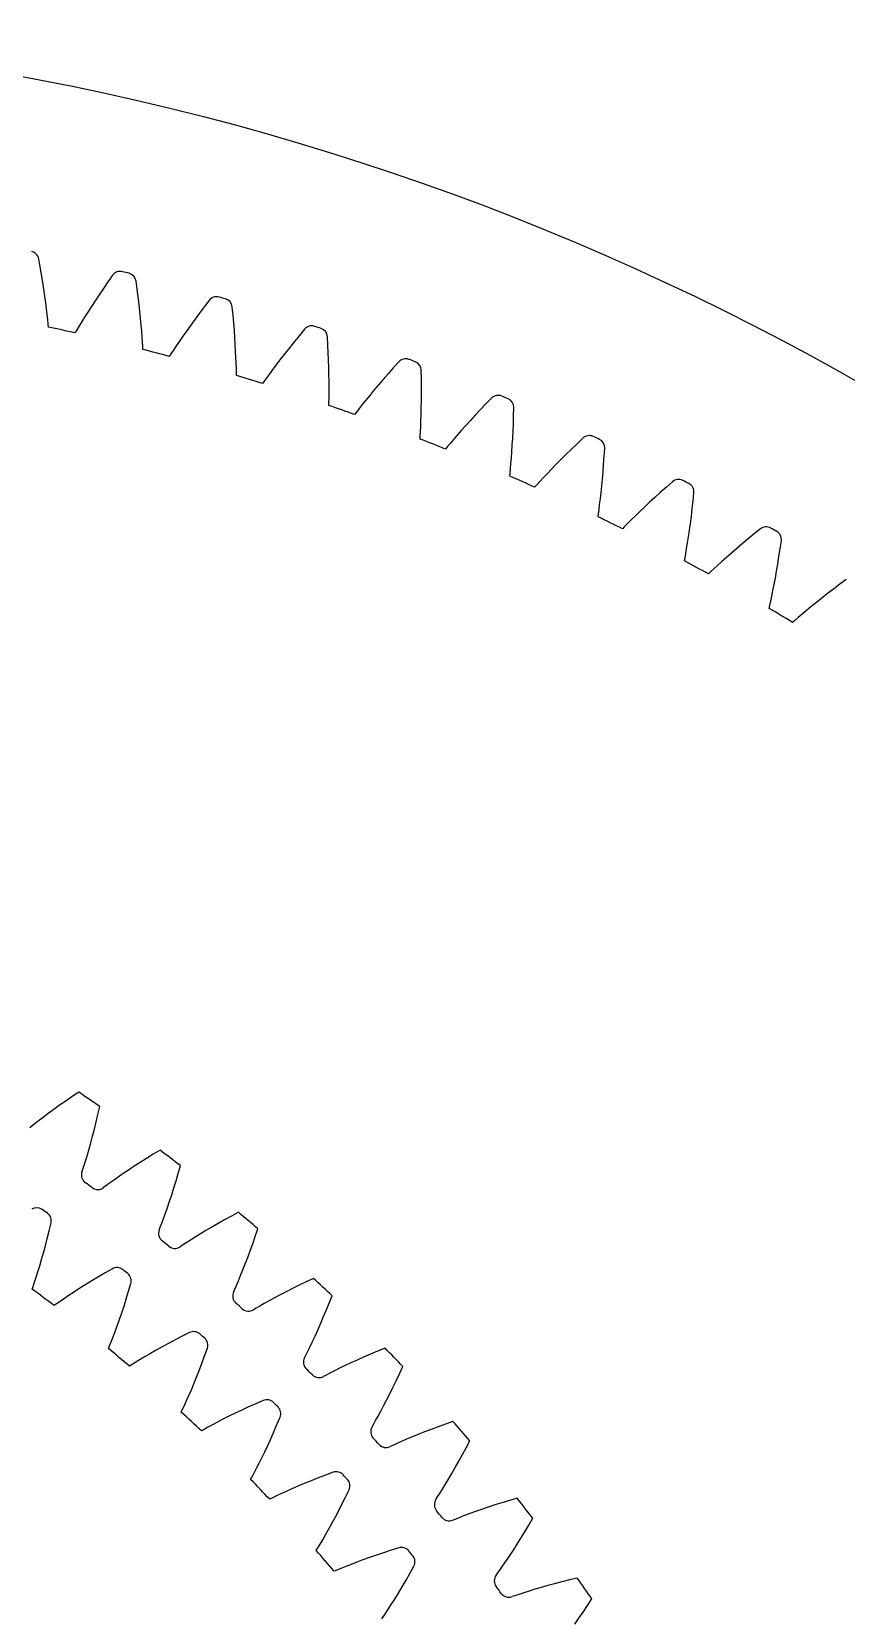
# Model space of a CAD drawing. Header units: millimetres. Extents: x -128 to 128, y -128 to 128.
# Drawn here: x 23.9 to 63, y 52.5 to 128.5 of the extents above; entities that cross this region are included whole.
import ezdxf

# ---------------------------------------------------------------- set-up
doc = ezdxf.new("R2010")
doc.units = ezdxf.units.MM

msp = doc.modelspace()

# ---------------------------------------------------------------- linework, layer by layer
at = {"layer": 'fixed_ring'}
for p, q in [((24.355313, 117.231626), (24.288382, 117.613891)), ((24.417879, 116.861005), (24.355313, 117.231626)), ((24.47515, 116.503083), (24.417879, 116.861005)), ((24.527252, 116.158872), (24.47515, 116.503083)), ((27.599535, 116.510519), (27.385858, 116.2013)), ((27.822099, 116.828437), (27.599535, 116.510519)), ((28.996778, 116.17066), (28.945098, 116.555284)), ((24.574308, 115.829628), (24.527252, 116.158872)), ((24.61643, 115.516959), (24.574308, 115.829628)), ((24.653708, 115.22302), (24.61643, 115.516959)), ((26.989347, 115.611612), (26.807248, 115.333303)), ((27.182357, 115.90134), (26.989347, 115.611612)), ((27.385858, 116.2013), (27.182357, 115.90134)), ((29.044561, 115.797844), (28.996778, 116.17066)), ((29.087556, 115.437928), (29.044561, 115.797844)), ((32.444794, 115.629963), (32.209767, 115.321144)), ((24.686177, 114.950879), (24.653708, 115.22302)), ((24.713753, 114.705358), (24.686177, 114.950879)), ((26.478353, 114.817448), (26.333657, 114.584687)), ((26.636639, 115.067919), (26.478353, 114.817448)), ((26.807248, 115.333303), (26.636639, 115.067919)), ((29.125932, 115.091919), (29.087556, 115.437928)), ((29.159862, 114.761064), (29.125932, 115.091919)), ((29.18952, 114.446968), (29.159862, 114.761064)), ((31.983965, 115.020664), (31.7687, 114.729033)), ((32.209767, 115.321144), (31.983965, 115.020664)), ((33.592394, 114.926004), (33.556046, 115.312379)), ((33.625317, 114.551584), (33.592394, 114.926004)), ((24.736008, 114.495513), (24.713753, 114.705358)), ((24.750507, 114.352142), (24.736008, 114.495513)), ((26.095616, 114.193307), (26.021748, 114.069578)), ((26.20467, 114.373966), (26.095616, 114.193307)), ((26.333657, 114.584687), (26.20467, 114.373966)), ((29.215082, 114.151779), (29.18952, 114.446968)), ((29.236706, 113.878562), (29.215082, 114.151779)), ((31.371304, 114.176358), (31.190279, 113.917966)), ((31.564324, 114.447207), (31.371304, 114.176358)), ((31.7687, 114.729033), (31.564324, 114.447207)), ((33.653969, 114.190243), (33.625317, 114.551584)), ((33.678559, 113.842981), (33.653969, 114.190243)), ((37.016187, 114.248653), (36.769069, 113.949423)), ((29.254499, 113.632139), (29.236706, 113.878562)), ((29.268394, 113.421575), (29.254499, 113.632139)), ((29.277182, 113.277741), (29.268394, 113.421575)), ((30.731063, 113.241735), (30.614913, 113.065555)), ((30.868325, 113.447162), (30.731063, 113.241735)), ((31.022161, 113.673986), (30.868325, 113.447162)), ((31.190279, 113.917966), (31.022161, 113.673986)), ((33.699308, 113.511039), (33.678559, 113.842981)), ((33.716456, 113.196012), (33.699308, 113.511039)), ((36.30481, 113.375315), (36.089391, 113.101837)), ((36.531499, 113.658158), (36.30481, 113.375315)), ((36.769069, 113.949423), (36.531499, 113.658158)), ((38.134893, 113.499627), (38.113935, 113.887141)), ((38.152904, 113.124193), (38.134893, 113.499627)), ((30.614913, 113.065555), (30.536184, 112.94486)), ((33.730262, 112.90004), (33.716456, 113.196012)), ((33.741007, 112.62618), (33.730262, 112.90004)), ((33.748989, 112.379244), (33.741007, 112.62618)), ((35.694601, 112.587885), (35.516916, 112.350782)), ((35.885756, 112.838876), (35.694601, 112.587885)), ((36.089391, 113.101837), (35.885756, 112.838876)), ((38.167169, 112.761999), (38.152904, 113.124193)), ((38.177933, 112.414034), (38.167169, 112.761999)), ((41.529051, 112.686694), (41.270231, 112.397524)), ((33.754501, 112.168294), (33.748989, 112.379244)), ((33.757563, 112.024225), (33.754501, 112.168294)), ((35.085801, 111.759023), (35.002336, 111.641554)), ((35.208864, 111.930446), (35.085801, 111.759023)), ((35.354185, 112.130253), (35.208864, 111.930446)), ((35.516916, 112.350782), (35.354185, 112.130253)), ((38.185468, 112.08153), (38.177933, 112.414034)), ((38.190078, 111.76607), (38.185468, 112.08153)), ((38.192107, 111.469783), (38.190078, 111.76607)), ((40.783515, 111.842327), (40.557394, 111.57763)), ((41.02127, 112.115934), (40.783515, 111.842327)), ((41.270231, 112.397524), (41.02127, 112.115934)), ((42.617093, 111.893783), (42.611558, 112.281824)), ((42.620164, 111.517931), (42.617093, 111.893783)), ((38.187235, 110.737652), (38.190114, 110.948655)), ((38.190114, 110.948655), (38.191955, 111.195713)), ((38.191955, 111.195713), (38.192107, 111.469783)), ((40.142483, 111.07978), (39.955512, 110.849929)), ((40.343465, 111.322972), (40.142483, 111.07978)), ((40.557394, 111.57763), (40.343465, 111.322972)), ((42.616939, 110.807338), (42.620018, 111.155456)), ((42.620018, 111.155456), (42.620164, 111.517931)), ((45.976248, 110.946553), (45.706137, 110.667902)), ((38.184567, 110.593575), (38.187235, 110.737652)), ((39.501211, 110.275776), (39.413142, 110.161719)), ((39.630992, 110.442172), (39.501211, 110.275776)), ((39.784142, 110.636043), (39.630992, 110.442172)), ((39.955512, 110.849929), (39.784142, 110.636043)), ((42.603314, 110.159403), (42.61125, 110.474797)), ((42.61125, 110.474797), (42.616939, 110.807338)), ((45.446177, 110.396432), (45.197732, 110.132494)), ((45.706137, 110.667902), (45.446177, 110.396432)), ((47.031907, 110.111013), (47.041803, 110.498967)), ((42.570852, 109.342633), (42.582515, 109.589422)), ((42.582515, 109.589422), (42.593562, 109.86327)), ((42.593562, 109.86327), (42.603314, 110.159403)), ((44.737383, 109.631045), (44.526891, 109.396035)), ((44.961267, 109.876996), (44.737383, 109.631045)), ((45.197732, 110.132494), (44.961267, 109.876996)), ((47.005476, 109.373153), (47.020033, 109.735335)), ((47.020033, 109.735335), (47.031907, 110.111013)), ((42.551194, 108.988054), (42.559588, 109.131911)), ((42.559588, 109.131911), (42.570852, 109.342633)), ((43.990456, 108.779266), (43.854162, 108.618162)), ((44.151192, 108.966895), (43.990456, 108.779266)), ((44.33093, 109.173799), (44.151192, 108.966895)), ((44.526891, 109.396035), (44.33093, 109.173799)), ((46.949186, 108.378552), (46.969654, 108.69338)), ((46.969654, 108.69338), (46.98856, 109.025432)), ((46.98856, 109.025432), (47.005476, 109.373153)), ((50.069771, 108.763291), (49.799224, 108.502371)), ((50.350747, 109.030983), (50.069771, 108.763291)), ((43.854162, 108.618162), (43.761628, 108.507695)), ((46.905742, 107.809848), (46.927668, 108.08304)), ((46.927668, 108.08304), (46.949186, 108.378552)), ((49.294046, 108.002623), (49.060561, 107.765768)), ((49.540483, 108.248519), (49.294046, 108.002623)), ((49.799224, 108.502371), (49.540483, 108.248519)), ((51.345553, 107.779225), (51.372354, 108.154134)), ((51.372354, 108.154134), (51.397665, 108.541388)), ((46.850538, 107.210201), (46.864644, 107.35361)), ((46.864644, 107.35361), (46.884278, 107.563717)), ((46.884278, 107.563717), (46.905742, 107.809848)), ((48.636251, 107.325042), (48.44843, 107.125448)), ((48.840893, 107.539312), (48.636251, 107.325042)), ((49.060561, 107.765768), (48.840893, 107.539312)), ((51.285882, 107.071135), (51.316609, 107.417908)), ((51.316609, 107.417908), (51.345553, 107.779225)), ((48.13777, 106.788799), (48.040918, 106.682099)), ((48.280361, 106.944357), (48.13777, 106.788799)), ((48.44843, 107.125448), (48.280361, 106.944357)), ((51.187572, 106.131909), (51.220821, 106.426331)), ((51.220821, 106.426331), (51.25379, 106.740097)), ((51.25379, 106.740097), (51.285882, 107.071135)), ((54.073529, 106.436745), (53.8049, 106.19338)), ((54.354235, 106.686703), (54.073529, 106.436745)), ((54.645632, 106.943012), (54.354235, 106.686703)), ((55.63157, 106.026241), (55.672258, 106.412183)), ((51.123569, 105.614722), (51.154802, 105.859804)), ((51.154802, 105.859804), (51.187572, 106.131909)), ((53.306165, 105.730091), (53.077668, 105.512548)), ((53.548882, 105.957477), (53.306165, 105.730091)), ((53.8049, 106.19338), (53.548882, 105.957477)), ((55.546599, 105.292814), (55.589886, 105.652694)), ((55.589886, 105.652694), (55.63157, 106.026241)), ((51.075802, 105.262826), (51.095598, 105.405561)), ((51.095598, 105.405561), (51.123569, 105.614722)), ((52.493925, 104.940348), (52.345263, 104.790582)), ((52.669061, 105.114614), (52.493925, 104.940348)), ((52.864669, 105.306583), (52.669061, 105.114614)), ((53.077668, 105.512548), (52.864669, 105.306583)), ((55.456883, 104.618036), (55.50211, 104.947536)), ((55.50211, 104.947536), (55.546599, 105.292814)), ((52.345263, 104.790582), (52.244245, 104.687816)), ((55.366538, 104.012961), (55.411466, 104.305829)), ((55.411466, 104.305829), (55.456883, 104.618036)), ((58.262332, 104.202821), (57.984241, 103.970328)), ((58.552754, 104.441421), (58.262332, 104.202821)), ((58.85411, 104.685943), (58.552754, 104.441421)), ((59.802821, 103.730699), (59.858821, 104.114718)), ((55.24576, 103.290845), (55.282024, 103.498727)), ((55.282024, 103.498727), (55.322976, 103.742375)), ((55.322976, 103.742375), (55.366538, 104.012961)), ((57.467481, 103.527233), (57.230516, 103.318946)), ((57.719047, 103.744789), (57.467481, 103.527233)), ((57.984241, 103.970328), (57.719047, 103.744789)), ((59.688759, 103.00123), (59.746319, 103.359105)), ((59.746319, 103.359105), (59.802821, 103.730699)), ((55.220304, 103.149009), (55.24576, 103.290845)), ((56.469987, 102.626669), (56.364963, 102.528001)), ((56.624486, 102.770406), (56.469987, 102.626669)), ((56.806411, 102.937572), (56.624486, 102.770406)), ((57.009497, 103.121612), (56.806411, 102.937572)), ((57.230516, 103.318946), (57.009497, 103.121612)), ((59.572287, 102.330553), (59.630579, 102.657994)), ((59.630579, 102.657994), (59.688759, 103.00123)), ((59.457958, 101.729548), (59.514494, 102.020398)), ((59.514494, 102.020398), (59.572287, 102.330553)), ((62.658689, 102.030996), (62.359011, 101.80413)), ((62.969528, 102.263344), (62.658689, 102.030996)), ((59.308567, 101.012804), (59.353067, 101.21908)), ((59.353067, 101.21908), (59.403673, 101.460907)), ((59.403673, 101.460907), (59.457958, 101.729548)), ((61.537929, 101.160677), (61.29287, 100.961976)), ((61.797945, 101.36806), (61.537929, 101.160677)), ((62.071896, 101.582877), (61.797945, 101.36806)), ((62.359011, 101.80413), (62.071896, 101.582877)), ((59.277492, 100.872092), (59.308567, 101.012804)), ((60.665512, 100.437963), (60.50542, 100.300482)), ((60.853939, 100.597764), (60.665512, 100.437963)), ((61.064181, 100.773585), (60.853939, 100.597764)), ((61.29287, 100.961976), (61.064181, 100.773585)), ((60.50542, 100.300482), (60.396557, 100.206067))]:
    msp.add_line(p, q, dxfattribs=at)
for centre, radius, start, end in [((23.846221, 117.530266), 0.45, 10.709792, 78.530704), ((28.187201, 116.565378), 0.45, 76.406005, 144.226917), ((0, 0), 120.375, 76.252223, 76.406005), ((28.499962, 116.489303), 0.45, 8.431311, 76.252223), ((32.799149, 115.352596), 0.45, 74.127524, 141.948436), ((0, 0), 120.375, 73.973742, 74.127524), ((33.108638, 115.264148), 0.45, 6.15283, 73.973742), ((0, 0), 117, 77.149488, 77.787221), ((37.359235, 113.957418), 0.45, 71.849043, 139.669955), ((0, 0), 120.375, 71.695261, 71.849043), ((37.664963, 113.856735), 0.45, 3.874349, 71.695261), ((0, 0), 117, 74.871007, 75.50874), ((41.860249, 112.38205), 0.45, 69.570562, 137.391474), ((0, 0), 120.375, 69.41678, 69.570562), ((42.161732, 112.269292), 0.45, 1.595868, 69.41678), ((0, 0), 117, 72.592526, 73.230259), ((46.295073, 110.628983), 0.45, 67.292081, 135.112993), ((0, 0), 120.375, 67.138299, 67.292081), ((0, 0), 117, 70.314045, 70.951778), ((46.591835, 110.504328), 0.45, 359.317387, 67.138299), ((0, 0), 117, 68.035564, 68.673297), ((50.656695, 108.700989), 0.45, 65.0136, 132.834512), ((0, 0), 120.375, 64.859818, 65.0136), ((50.948266, 108.564634), 0.45, 357.038906, 64.859818), ((0, 0), 117, 65.757083, 66.394816), ((54.938218, 106.601116), 0.45, 62.735119, 130.556031), ((0, 0), 120.375, 62.581337, 62.735119), ((55.224138, 106.453277), 0.45, 354.760425, 62.581337), ((0, 0), 117, 63.478602, 64.116335), ((59.132872, 104.332684), 0.45, 60.456638, 128.27755), ((0, 0), 120.375, 60.302856, 60.456638), ((59.412689, 104.173596), 0.45, 352.481944, 60.302856), ((0, 0), 117, 61.200121, 61.837854), ((0, 0), 117, 58.92164, 59.559373)]:
    msp.add_arc(centre, radius, start, end, dxfattribs=at)
at = {"layer": 'outer'}
msp.add_circle((0, 0), 128.494929, dxfattribs=at)
at = {"layer": 'thin_ring_external'}
for p, q in [((26.197865, 77.706396), (25.879166, 77.492156)), ((25.0022, 76.875082), (24.738245, 76.680746)), ((25.28081, 77.075733), (25.0022, 76.875082)), ((25.573326, 77.2817), (25.28081, 77.075733)), ((25.879166, 77.492156), (25.573326, 77.2817)), ((27.120497, 76.642509), (27.204861, 77.017143)), ((24.046424, 76.150125), (23.856569, 75.998653)), ((24.258651, 76.316352), (24.046424, 76.150125)), ((24.489936, 76.493966), (24.258651, 76.316352)), ((24.738245, 76.680746), (24.489936, 76.493966)), ((26.948877, 75.934001), (27.035006, 76.281232)), ((27.035006, 76.281232), (27.120497, 76.642509)), ((26.692804, 74.986181), (26.777047, 75.285259)), ((26.777047, 75.285259), (26.86267, 75.601657)), ((26.86267, 75.601657), (26.948877, 75.934001)), ((26.532801, 74.448289), (26.610944, 74.706291)), ((26.610944, 74.706291), (26.692804, 74.986181)), ((29.451775, 74.534761), (29.149123, 74.343998)), ((29.767962, 74.729326), (29.451775, 74.534761)), ((30.097184, 74.927013), (29.767962, 74.729326)), ((26.354492, 73.883325), (26.396835, 74.019099)), ((26.396835, 74.019099), (26.460315, 74.216482)), ((26.460315, 74.216482), (26.532801, 74.448289)), ((28.329576, 73.803372), (28.089523, 73.6378)), ((28.587098, 73.97723), (28.329576, 73.803372)), ((28.860632, 74.157835), (28.587098, 73.97723)), ((29.149123, 74.343998), (28.860632, 74.157835)), ((30.860464, 73.460964), (30.96429, 73.817404)), ((30.96429, 73.817404), (31.067673, 74.187242)), ((27.50426, 73.218821), (27.388637, 73.136002)), ((27.671744, 73.341046), (27.50426, 73.218821)), ((27.869086, 73.482626), (27.671744, 73.341046)), ((28.089523, 73.6378), (27.869086, 73.482626)), ((30.653653, 72.791074), (30.756717, 73.118583)), ((30.756717, 73.118583), (30.860464, 73.460964)), ((30.452582, 72.185075), (30.551986, 72.479461)), ((30.551986, 72.479461), (30.653653, 72.791074)), ((30.107619, 71.234366), (30.181095, 71.428251)), ((30.181095, 71.428251), (30.265323, 71.656054)), ((30.265323, 71.656054), (30.356538, 71.90973)), ((30.356538, 71.90973), (30.452582, 72.185075)), ((33.184904, 71.593369), (32.872907, 71.418308)), ((33.510613, 71.771535), (33.184904, 71.593369)), ((33.8495, 71.952155), (33.510613, 71.771535)), ((30.058399, 71.100931), (30.107619, 71.234366)), ((31.77863, 70.767135), (31.550557, 70.62342)), ((32.026824, 70.920235), (31.77863, 70.767135)), ((32.292887, 71.080716), (32.026824, 70.920235)), ((32.575286, 71.247119), (32.292887, 71.080716)), ((32.872907, 71.418308), (32.575286, 71.247119)), ((34.536927, 70.449044), (34.658818, 70.799718)), ((34.658818, 70.799718), (34.78095, 71.163794)), ((31.172737, 70.378586), (31.053037, 70.30178)), ((31.346244, 70.4921), (31.172737, 70.378586)), ((31.550557, 70.62342), (31.346244, 70.4921)), ((34.296181, 69.790588), (34.415833, 70.112407)), ((34.415833, 70.112407), (34.536927, 70.449044)), ((33.954451, 68.925564), (34.064429, 69.195646)), ((34.064429, 69.195646), (34.178735, 69.484572)), ((34.178735, 69.484572), (34.296181, 69.790588)), ((33.671373, 68.263792), (33.754653, 68.453672)), ((33.754653, 68.453672), (33.850402, 68.676877)), ((33.850402, 68.676877), (33.954451, 68.925564)), ((36.762974, 68.465198), (36.442446, 68.306297)), ((37.097356, 68.626501), (36.762974, 68.465198)), ((37.445024, 68.789581), (37.097356, 68.626501)), ((33.615404, 68.133044), (33.671373, 68.263792)), ((35.316347, 67.711847), (35.081233, 67.579965)), ((35.572034, 67.852074), (35.316347, 67.711847)), ((35.845945, 67.998761), (35.572034, 67.852074)), ((36.136472, 68.150527), (35.845945, 67.998761)), ((36.442446, 68.306297), (36.136472, 68.150527)), ((38.194441, 67.597323), (38.335004, 67.954689)), ((34.691405, 67.354742), (34.567939, 67.284148)), ((34.870482, 67.459249), (34.691405, 67.354742)), ((35.081233, 67.579965), (34.870482, 67.459249)), ((37.780751, 66.608026), (37.916679, 66.923316)), ((37.916679, 66.923316), (38.054804, 67.253331)), ((38.054804, 67.253331), (38.194441, 67.597323)), ((37.518923, 66.025694), (37.647833, 66.308407)), ((37.647833, 66.308407), (37.780751, 66.608026)), ((37.171665, 65.300505), (37.278687, 65.51853)), ((37.278687, 65.51853), (37.395298, 65.76158)), ((37.395298, 65.76158), (37.518923, 66.025694)), ((40.874374, 65.447543), (40.518833, 65.302428)), ((37.016226, 64.987405), (37.078799, 65.115125)), ((37.078799, 65.115125), (37.171665, 65.300505)), ((38.955958, 64.606895), (38.693444, 64.479907)), ((39.237002, 64.739405), (38.955958, 64.606895)), ((39.534899, 64.876138), (39.237002, 64.739405)), ((39.848427, 65.016081), (39.534899, 64.876138)), ((40.176651, 65.158409), (39.848427, 65.016081)), ((40.518833, 65.302428), (40.176651, 65.158409)), ((38.051084, 64.155178), (37.924174, 64.09098)), ((38.235263, 64.250404), (38.051084, 64.155178)), ((38.451903, 64.360201), (38.235263, 64.250404)), ((38.693444, 64.479907), (38.451903, 64.360201)), ((41.250122, 63.559629), (41.404917, 63.882161)), ((41.404917, 63.882161), (41.561937, 64.218575)), ((41.561937, 64.218575), (41.720564, 64.568297)), ((40.950229, 62.95925), (41.098272, 63.251692)), ((41.098272, 63.251692), (41.250122, 63.559629)), ((40.541233, 62.189252), (40.670102, 62.426031)), ((40.670102, 62.426031), (40.807052, 62.683488)), ((40.807052, 62.683488), (40.950229, 62.95925)), ((40.251995, 61.672222), (40.321007, 61.79658)), ((40.321007, 61.79658), (40.423218, 61.976976)), ((40.423218, 61.976976), (40.541233, 62.189252)), ((43.081965, 61.556247), (42.761701, 61.432495)), ((43.417029, 61.681629), (43.081965, 61.556247)), ((43.766118, 61.807988), (43.417029, 61.681629)), ((44.128604, 61.93476), (43.766118, 61.807988)), ((41.431809, 60.873937), (41.243008, 60.788239)), ((41.653773, 60.97253), (41.431809, 60.873937)), ((41.901112, 61.079746), (41.653773, 60.97253)), ((42.169767, 61.193164), (41.901112, 61.079746)), ((42.45721, 61.31115), (42.169767, 61.193164)), ((42.761701, 61.432495), (42.45721, 61.31115)), ((44.752518, 60.672288), (44.928796, 61.013454)), ((41.243008, 60.788239), (41.112986, 60.730605)), ((44.240089, 59.730341), (44.407464, 60.030123)), ((44.407464, 60.030123), (44.578526, 60.34433)), ((44.578526, 60.34433), (44.752518, 60.672288)), ((43.920236, 59.177748), (44.077307, 59.445839)), ((44.077307, 59.445839), (44.240089, 59.730341)), ((43.500828, 58.491756), (43.629527, 58.69773)), ((43.629527, 58.69773), (43.770319, 58.92762)), ((43.770319, 58.92762), (43.920236, 59.177748)), ((43.314267, 58.196143), (43.389539, 58.316814)), ((43.389539, 58.316814), (43.500828, 58.491756)), ((45.808458, 57.828581), (45.498169, 57.722943)), ((46.134624, 57.935819), (45.808458, 57.828581)), ((46.475653, 58.043929), (46.134624, 57.935819)), ((46.830738, 58.152299), (46.475653, 58.043929)), ((47.199225, 58.260397), (46.830738, 58.152299)), ((44.258851, 57.262712), (44.126055, 57.211791)), ((44.451781, 57.338657), (44.258851, 57.262712)), ((44.67849, 57.425787), (44.451781, 57.338657)), ((44.930981, 57.520234), (44.67849, 57.425787)), ((45.205077, 57.619787), (44.930981, 57.520234)), ((45.498169, 57.722943), (45.205077, 57.619787)), ((47.757863, 56.967714), (47.95133, 57.299434)), ((47.198005, 56.05316), (47.380469, 56.344005)), ((47.380469, 56.344005), (47.567351, 56.649068)), ((47.567351, 56.649068), (47.757863, 56.967714)), ((46.68786, 55.275473), (46.850354, 55.51762)), ((46.850354, 55.51762), (47.020908, 55.777342)), ((47.020908, 55.777342), (47.198005, 56.05316)), ((46.276389, 54.684907), (46.396465, 54.853939)), ((46.396465, 54.853939), (46.535514, 55.053072)), ((46.535514, 55.053072), (46.68786, 55.275473)), ((46.195054, 54.568236), (46.276389, 54.684907)), ((48.351945, 53.984142), (48.053968, 53.896087)), ((48.667224, 54.073799), (48.351945, 53.984142)), ((48.99844, 54.164243), (48.667224, 54.073799)), ((49.344544, 54.254799), (48.99844, 54.164243)), ((49.704699, 54.344897), (49.344544, 54.254799)), ((50.078225, 54.434038), (49.704699, 54.344897)), ((47.090744, 53.587792), (46.955522, 53.543719)), ((47.287301, 53.653787), (47.090744, 53.587792)), ((47.518163, 53.729228), (47.287301, 53.653787)), ((47.775146, 53.810659), (47.518163, 53.729228)), ((48.053968, 53.896087), (47.775146, 53.810659)), ((50.570129, 53.114517), (50.780282, 53.435926)), ((49.964304, 52.229743), (50.161381, 52.510892)), ((50.161381, 52.510892), (50.363596, 52.806014)), ((50.363596, 52.806014), (50.570129, 53.114517))]:
    msp.add_line(p, q, dxfattribs=at)
for centre, radius, start, end in [((-26.25, 0), 93.75, 55.23686, 55.982652), ((-26.25, 0), 93.75, 52.310031, 53.055823), ((26.779758, 73.736188), 0.45, 160.915022, 234.276982), ((-26.25, 0), 90.375, 54.015701, 54.276982), ((27.115458, 73.493595), 0.45, 234.015701, 307.377661), ((-26.25, 0), 93.75, 49.383201, 50.128994), ((30.475597, 70.932272), 0.45, 157.988193, 231.350153), ((-26.25, 0), 90.375, 51.088872, 51.350153), ((30.798472, 70.672855), 0.45, 231.088872, 304.450832), ((-26.25, 0), 93.75, 46.456372, 47.202165), ((34.023446, 67.943303), 0.45, 155.061363, 228.423323), ((-26.25, 0), 90.375, 48.162042, 48.423323), ((34.332654, 67.667738), 0.45, 228.162042, 301.524003), ((-26.25, 0), 93.75, 43.529543, 44.275335), ((37.414048, 64.777077), 0.45, 152.134534, 225.496494), ((-26.25, 0), 90.375, 45.235213, 45.496494), ((37.708782, 64.486083), 0.45, 225.235213, 298.597173), ((40.638558, 61.441854), 0.45, 149.207705, 222.569665), ((-26.25, 0), 93.75, 40.602714, 41.348506), ((-26.25, 0), 90.375, 42.308384, 42.569665), ((40.918049, 61.136191), 0.45, 222.308384, 295.670344), ((43.688563, 57.946338), 0.45, 146.280875, 219.642836), ((-26.25, 0), 93.75, 37.675884, 38.421677), ((-26.25, 0), 90.375, 39.381555, 39.642836), ((43.952082, 57.626802), 0.45, 219.381555, 292.743515), ((46.556106, 54.299645), 0.45, 143.354046, 216.716006), ((-26.25, 0), 90.375, 36.454725, 36.716006), ((-26.25, 0), 93.75, 34.749055, 35.494847), ((46.802966, 53.967071), 0.45, 216.454725, 289.816686)]:
    msp.add_arc(centre, radius, start, end, dxfattribs=at)
at = {"layer": 'thin_ring_internal'}
for p, q in [((24.78498, 71.062682), (24.87555, 71.442432)), ((24.602781, 70.343632), (24.694261, 70.695916)), ((24.694261, 70.695916), (24.78498, 71.062682)), ((24.420043, 69.686087), (24.511139, 70.006671)), ((24.511139, 70.006671), (24.602781, 70.343632)), ((24.243126, 69.100038), (24.330347, 69.383255)), ((24.330347, 69.383255), (24.420043, 69.686087)), ((27.808831, 69.249445), (27.470222, 69.055136)), ((23.967499, 68.269797), (24.014702, 68.405529)), ((24.014702, 68.405529), (24.08247, 68.604883)), ((24.08247, 68.604883), (24.159807, 68.839141)), ((24.159807, 68.839141), (24.243126, 69.100038)), ((26.534833, 68.493712), (26.253121, 68.315638)), ((26.832099, 68.676944), (26.534833, 68.493712)), ((27.144107, 68.864356), (26.832099, 68.676944)), ((27.470222, 69.055136), (27.144107, 68.864356)), ((28.589503, 68.169663), (28.700676, 68.543899)), ((25.311599, 67.685959), (25.139564, 67.564558)), ((25.514406, 67.826413), (25.311599, 67.685959)), ((25.74107, 67.980142), (25.514406, 67.826413)), ((25.988038, 68.143928), (25.74107, 67.980142)), ((26.253121, 68.315638), (25.988038, 68.143928)), ((28.368309, 67.461635), (28.478891, 67.808398)), ((28.478891, 67.808398), (28.589503, 68.169663)), ((25.139564, 67.564558), (25.022733, 67.480882)), ((28.149936, 66.815051), (28.258403, 67.130181)), ((28.258403, 67.130181), (28.368309, 67.461635)), ((27.843838, 65.98358), (27.941279, 66.239538)), ((27.941279, 66.239538), (28.043837, 66.517568)), ((28.043837, 66.517568), (28.149936, 66.815051)), ((31.509823, 66.194001), (31.161108, 66.018473)), ((27.620725, 65.425587), (27.67527, 65.558539)), ((27.67527, 65.558539), (27.753823, 65.753894)), ((27.753823, 65.753894), (27.843838, 65.98358)), ((30.196455, 65.508968), (29.905439, 65.346543)), ((30.503284, 65.675693), (30.196455, 65.508968)), ((30.825061, 65.845787), (30.503284, 65.675693)), ((31.161108, 66.018473), (30.825061, 65.845787)), ((32.230364, 65.073198), (32.361807, 65.440805)), ((28.752528, 64.657394), (28.631302, 64.580223)), ((28.930936, 64.76922), (28.752528, 64.657394)), ((29.14111, 64.898389), (28.930936, 64.76922)), ((29.375832, 65.039511), (29.14111, 64.898389)), ((29.631375, 65.189566), (29.375832, 65.039511)), ((29.905439, 65.346543), (29.631375, 65.189566)), ((31.970834, 64.378306), (32.100188, 64.718512)), ((32.100188, 64.718512), (32.230364, 65.073198)), ((31.717478, 63.744612), (31.842992, 64.053348)), ((31.842992, 64.053348), (31.970834, 64.378306)), ((31.36643, 62.931097), (31.477704, 63.181352)), ((31.477704, 63.181352), (31.595292, 63.453367)), ((31.595292, 63.453367), (31.717478, 63.744612)), ((31.113179, 62.386121), (31.174903, 62.515896)), ((31.174903, 62.515896), (31.264008, 62.70667)), ((31.264008, 62.70667), (31.36643, 62.931097)), ((33.689619, 62.328719), (33.390168, 62.182429)), ((34.005095, 62.478439), (33.689619, 62.328719)), ((34.335681, 62.630708), (34.005095, 62.478439)), ((34.680656, 62.784784), (34.335681, 62.630708)), ((35.038436, 62.941008), (34.680656, 62.784784)), ((32.201343, 61.557268), (32.076083, 61.486832)), ((32.385592, 61.659184), (32.201343, 61.557268)), ((32.602506, 61.776683), (32.385592, 61.659184)), ((32.844584, 61.904776), (32.602506, 61.776683)), ((33.10794, 62.040652), (32.844584, 61.904776)), ((33.390168, 62.182429), (33.10794, 62.040652)), ((35.547345, 61.435482), (35.696696, 61.782529)), ((35.696696, 61.782529), (35.848018, 62.14241)), ((35.254209, 60.785355), (35.399606, 61.102847)), ((35.399606, 61.102847), (35.547345, 61.435482)), ((34.841847, 59.934608), (34.974114, 60.199796)), ((34.974114, 60.199796), (35.112022, 60.483934)), ((35.112022, 60.483934), (35.254209, 60.785355)), ((34.434439, 59.160471), (34.503158, 59.286681)), ((34.503158, 59.286681), (34.602547, 59.472304)), ((34.602547, 59.472304), (34.717073, 59.690804)), ((34.717073, 59.690804), (34.841847, 59.934608)), ((38.018363, 59.363722), (37.665489, 59.228714)), ((38.384141, 59.500174), (38.018363, 59.363722)), ((36.136974, 58.585293), (35.888263, 58.470611)), ((36.407358, 58.706585), (36.136974, 58.585293)), ((36.696906, 58.832738), (36.407358, 58.706585)), ((37.0039, 58.962457), (36.696906, 58.832738)), ((37.327081, 59.094726), (37.0039, 58.962457)), ((37.665489, 59.228714), (37.327081, 59.094726)), ((38.978155, 58.307477), (39.148904, 58.658557)), ((35.475716, 58.27343), (35.346797, 58.20994)), ((35.665255, 58.365132), (35.475716, 58.27343)), ((35.888263, 58.470611), (35.665255, 58.365132)), ((38.644391, 57.645033), (38.810075, 57.969103)), ((38.810075, 57.969103), (38.978155, 58.307477)), ((38.170219, 56.766565), (38.323438, 57.042748)), ((38.323438, 57.042748), (38.481873, 57.335955)), ((38.481873, 57.335955), (38.644391, 57.645033)), ((37.759479, 56.06045), (37.885766, 56.272369)), ((37.885766, 56.272369), (38.023668, 56.508996)), ((38.023668, 56.508996), (38.170219, 56.766565)), ((37.574593, 55.758262), (37.650101, 55.880531)), ((37.650101, 55.880531), (37.759479, 56.06045)), ((40.459328, 55.53465), (40.129406, 55.420227)), ((40.804548, 55.649958), (40.459328, 55.53465)), ((41.164269, 55.765495), (40.804548, 55.649958)), ((41.536952, 55.881769), (41.164269, 55.765495)), ((38.565876, 54.815682), (38.433681, 54.759327)), ((38.76014, 54.896897), (38.565876, 54.815682)), ((38.988574, 54.99004), (38.76014, 54.896897)), ((39.243177, 55.090968), (38.988574, 54.99004)), ((39.519781, 55.197314), (39.243177, 55.090968)), ((39.815787, 55.307466), (39.519781, 55.197314)), ((40.129406, 55.420227), (39.815787, 55.307466)), ((42.064947, 54.658412), (42.254614, 54.999644)), ((41.516352, 53.715442), (41.695506, 54.015183)), ((41.695506, 54.015183), (41.87864, 54.329722)), ((41.87864, 54.329722), (42.064947, 54.658412)), ((41.174069, 53.163921), (41.342142, 53.431324)), ((41.342142, 53.431324), (41.516352, 53.715442)), ((40.725382, 52.48129), (40.863053, 52.685996)), ((40.863053, 52.685996), (41.013671, 52.914739)), ((41.013671, 52.914739), (41.174069, 53.163921))]:
    msp.add_line(p, q, dxfattribs=at)
for centre, radius, start, end in [((24.184701, 71.716432), 0.45, 54.883132, 121.959479), ((-26.25, 0), 88.125, 54.682085, 54.883132), ((24.436038, 71.539019), 0.45, 347.605739, 54.682085), ((28.02582, 68.855217), 0.45, 51.752697, 118.829044), ((-26.25, 0), 88.125, 51.55165, 51.752697), ((28.267094, 68.664343), 0.45, 344.475304, 51.55165), ((-26.25, 0), 84.75, 52.772022, 53.662761), ((31.70496, 65.788512), 0.45, 48.622263, 115.698609), ((-26.25, 0), 88.125, 48.421216, 48.622263), ((-26.25, 0), 84.75, 49.641587, 50.532326), ((31.93545, 65.584747), 0.45, 341.344869, 48.421216), ((-26.25, 0), 84.75, 46.511152, 47.401891), ((35.211138, 62.525468), 0.45, 45.491828, 112.568174), ((-26.25, 0), 88.125, 45.290781, 45.491828), ((35.430157, 62.30942), 0.45, 338.214434, 45.290781), ((38.533893, 59.075823), 0.45, 42.361393, 109.437739), ((-26.25, 0), 88.125, 42.160346, 42.361393), ((-26.25, 0), 84.75, 43.380718, 44.271456), ((38.740787, 58.848137), 0.45, 335.084, 42.160346), ((-26.25, 0), 84.75, 40.250283, 41.141021), ((41.663307, 55.449872), 0.45, 39.230958, 106.307305), ((-26.25, 0), 88.125, 39.029911, 39.230958), ((41.857458, 55.211228), 0.45, 331.953565, 39.029911)]:
    msp.add_arc(centre, radius, start, end, dxfattribs=at)

doc.saveas('drawing.dxf')
